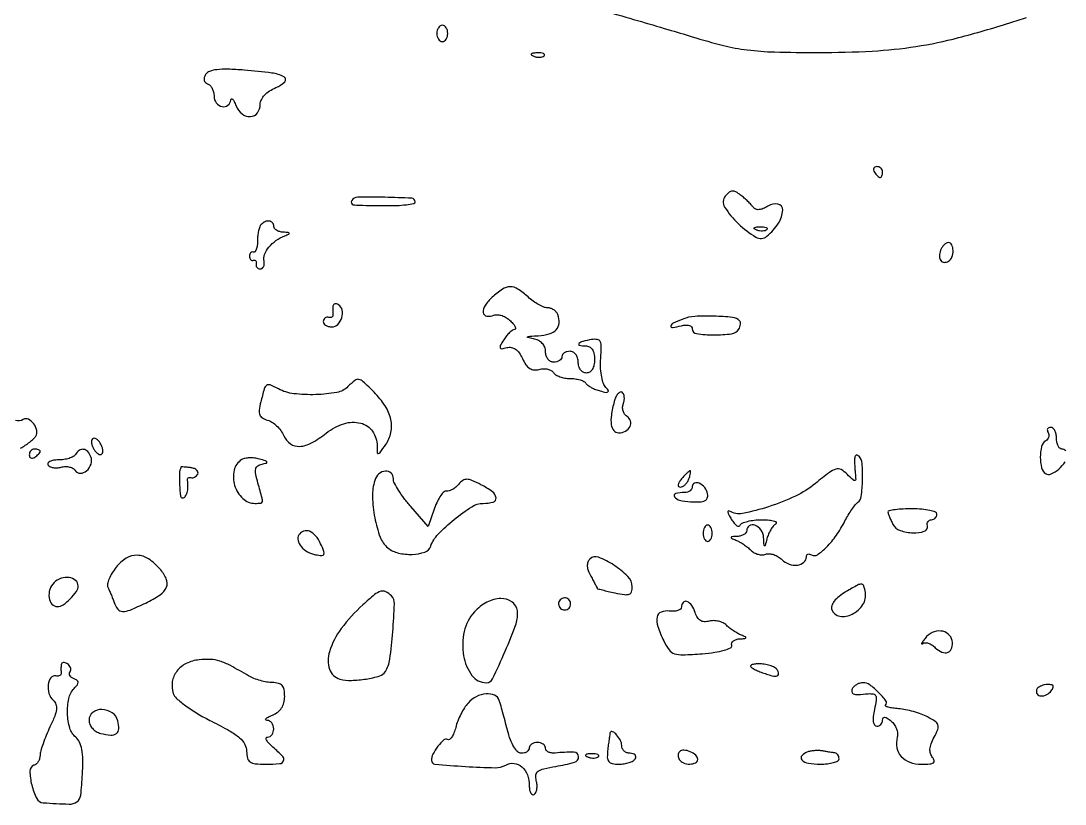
# Model space of a CAD drawing. Extents: x 0 to 5034, y 0 to 2560.
# Drawn here: x 4243.5 to 4435.6, y 1208.6 to 1352.8 of the extents above; entities that cross this region are included whole.
import ezdxf

# ---------------------------------------------------------------- set-up
doc = ezdxf.new("R2010")
doc.units = 0

msp = doc.modelspace()

# ---------------------------------------------------------------- linework, layer by layer
for points in [[(4351.145664, 1354.555627, -0.001117), (4356.926207, 1352.882863, -0.001125), (4362.52133, 1351.236536, -0.002214), (4366.960243, 1349.898146, 0.013042), (4372.714245, 1348.298305, 0.030197), (4377.119541, 1347.475117, 0.024744), (4382.08858, 1347.102335, 0.006351), (4390.144867, 1347, 0.013389), (4400.115623, 1347.267053, 0.025069), (4408.139114, 1348.101942, 0.025326), (4415.984729, 1349.728713, 0.013982), (4425.389052, 1352.464083, -0.004469), (4428.506143, 1353.435412, -0.006024)], [(4243.403196, 1274.196508, 0.023108), (4244.256742, 1274.69711, 0.021102), (4245.087573, 1275.288791, 0.021636), (4245.784259, 1275.880743, 0.06189), (4246.192798, 1276.366166, 0.200369), (4246.386925, 1277.430072, 0.106371), (4245.822664, 1278.670336, 0.118119), (4244.847804, 1279.486029, 0.259384), (4243.90736, 1279.442745, -0.216399), (4242.489539, 1279.261207, -0.099379)], [(4435.70625, 1273.685268, 0.099376), (4435.381541, 1273.917947, 0.106313), (4435, 1274, -0.191087), (4434.618118, 1274.151477, -0.088204), (4434.29375, 1274.5875, -0.068025), (4434.073693, 1275.234582, -0.048028), (4434, 1276, 0.050979), (4433.92177, 1276.765275, 0.070927), (4433.688914, 1277.4125, 0.09101), (4433.345219, 1277.847664, 0.182172), (4432.940983, 1278, 0.098926), (4432.581552, 1277.928183, 0.176081), (4432.362055, 1277.726548, 0.169366), (4432.318355, 1277.42443, 0.090666), (4432.457295, 1277.069098, -0.108373), (4432.598899, 1276.665803, -0.099685), (4432.565079, 1276.22714, -0.095498), (4432.360589, 1275.820631, -0.090427), (4432.016312, 1275.510081, 0.197315), (4431.265273, 1274.474794, 0.059202), (4431.028004, 1272.50213, 0.059212), (4431.259545, 1270.529614, 0.198052), (4432.007671, 1269.495259, 0.251071), (4433.030226, 1269.432189, 0.070086), (4434.425848, 1270.327359, 0.066344), (4435.609048, 1271.654704, 0.149998)]]:
    msp.add_lwpolyline(points, format="xyb")
for points in [[(4320, 1350.5, 0.064853), (4320.074694, 1349.926543, 0.082425), (4320.29375, 1349.440625, 0.098894), (4320.618646, 1349.115568, 0.148195), (4321, 1349, 0.148195), (4321.381354, 1349.115568, 0.098894), (4321.70625, 1349.440625, 0.082425), (4321.925306, 1349.926543, 0.064853), (4322, 1350.5, 0.064853), (4321.925306, 1351.073457, 0.082425), (4321.70625, 1351.559375, 0.098894), (4321.381354, 1351.884432, 0.148195), (4321, 1352, 0.148195), (4320.618646, 1351.884432, 0.098894), (4320.29375, 1351.559375, 0.082425), (4320.074694, 1351.073457, 0.064853)], [(4337.8125, 1346.316886, 0.051402), (4338.359369, 1346.160852, 0.05415), (4338.916927, 1346.123424, 0.060344), (4339.402231, 1346.202593, 0.126455), (4339.729167, 1346.395833, 0.296942), (4339.77538, 1346.614691, 0.208169), (4339.592839, 1346.799335, 0.077125), (4339.112848, 1346.910055, 0.028489), (4338.416667, 1346.921053, 0.018894), (4337.670344, 1346.862007, 0.168741), (4337.37858, 1346.720685, 0.470617), (4337.395823, 1346.538436, 0.054073)], [(4277.459792, 1342.934943, 0.069715), (4277.214225, 1342.376629, 0.121725), (4277.197688, 1341.874275, 0.144817), (4277.411403, 1341.480254, 0.116631), (4277.822949, 1341.225684, -0.12723), (4278.273319, 1340.933919, -0.067959), (4278.654241, 1340.385565, -0.060696), (4278.912372, 1339.678818, -0.057298), (4279, 1338.916667, 0.168188), (4279.419544, 1337.704701, 0.174231), (4280.492601, 1337.033021, 0.222541), (4281.555813, 1337.274868, 0.217988), (4282.063386, 1338.25, -0.229139), (4282.1841, 1338.470354, -0.377168), (4282.381885, 1338.450067, -0.072997), (4282.694194, 1337.995038, -0.018618), (4283.058626, 1337.175759, 0.128724), (4284.158501, 1335.690295, 0.186538), (4285.696975, 1335.199894, 0.219795), (4286.983015, 1335.890769, 0.162168), (4287.503902, 1337.44396, -0.113789), (4287.705169, 1338.308828, -0.074204), (4288.289224, 1339.15637, -0.062761), (4289.206835, 1339.919772, -0.045164), (4290.39114, 1340.533767, 0.098088), (4292.00196, 1341.597381, 0.501843), (4291.876551, 1342.496572, 0.094217), (4289.651053, 1343.219538, 0.011532), (4284.532456, 1343.749458, 0.01176), (4281.530598, 1343.919483, 0.036947), (4279.514702, 1343.83719, 0.058402), (4278.184052, 1343.523759, 0.168884)], [(4400.5, 1325, 0.029505), (4400.768994, 1324.617226, 0.035638), (4401.066025, 1324.29375, 0.038439), (4401.34829, 1324.065539, 0.151918), (4401.559017, 1324, 0.210953), (4401.727648, 1324.07446, 0.081139), (4401.870461, 1324.29375, 0.061769), (4401.967655, 1324.617151, 0.042167), (4402, 1325, 0.105053), (4401.918938, 1325.381556, 0.099167), (4401.688914, 1325.70625, 0.09642), (4401.345238, 1325.923877, 0.093332), (4400.940983, 1326, 0.108972), (4400.586039, 1325.921712, 0.182303), (4400.3746, 1325.70625, 0.161196), (4400.343488, 1325.3821, 0.082592)], [(4304.344566, 1319.75, 0.218924), (4304.284914, 1319.261991, 0.284914), (4304.619851, 1318.976273, 0.033806), (4305.809886, 1318.876605, 0.001152), (4310.5, 1318.8125, 0.01264), (4312.60871, 1318.841844, 0.020855), (4314.384613, 1318.985822, 0.016155), (4315.760653, 1319.200702, 0.360075), (4316.00081, 1319.4903, 0.398376), (4315.371236, 1320.156529, 0.008298), (4310.396641, 1320.349996, 0.00923), (4305.434697, 1320.368937, 0.256267)], [(4373.062979, 1320.575886, 0.326356), (4372.937825, 1318.553575, 0.05896), (4375.474071, 1315.46106, 0.058446), (4378.676856, 1313.029511, 0.316288), (4380.734477, 1313.194598, 0.074038), (4382.851387, 1315.558813, 0.137963), (4383.625596, 1317.990252, 0.369976), (4382.761199, 1319.070956, 0.187706), (4380.923127, 1318.729521, -0.037345), (4380.020652, 1318.259566, -0.080361), (4379.262237, 1318.06989, -0.114847), (4378.661535, 1318.156994, -0.1446), (4378.219487, 1318.5, 0.03221), (4377.832273, 1318.970995, 0.012278), (4377.236261, 1319.57706, 0.0121), (4376.554637, 1320.205731, 0.014518), (4375.882679, 1320.762331, 0.038732), (4374.993799, 1321.351475, 0.144472), (4374.346127, 1321.496942, 0.156462), (4373.754052, 1321.262904, 0.047844)], [(4287.666667, 1315.333333, 0.11238), (4287.409196, 1314.924097, 0.029781), (4287.195833, 1314.177083, 0.028659), (4287.049067, 1313.275476, 0.026022), (4287, 1312.333333, -0.0307), (4286.946115, 1311.456565, -0.055756), (4286.779688, 1310.758854, -0.086553), (4286.536313, 1310.332043, -0.309786), (4286.25, 1310.25, 0.134046), (4285.964677, 1310.265779, 0.144529), (4285.720312, 1310.132812, 0.119977), (4285.556358, 1309.863336, 0.077096), (4285.5, 1309.5, 0.077096), (4285.556358, 1309.136664, 0.119977), (4285.720312, 1308.867188, 0.144529), (4285.964677, 1308.734221, 0.134046), (4286.25, 1308.75, -0.116802), (4286.51551, 1308.773747, -0.195368), (4286.70625, 1308.662188, -0.158734), (4286.790099, 1308.425793, -0.074377), (4286.75, 1308.1, 0.110339), (4286.7323, 1307.754307, 0.127614), (4286.867188, 1307.454263, 0.121521), (4287.137579, 1307.247601, 0.094361), (4287.5, 1307.165577, 0.158926), (4287.85654, 1307.268413, 0.129946), (4288.118422, 1307.569219, 0.100191), (4288.241, 1308.033412, 0.065312), (4288.20101, 1308.588016, -0.146145), (4288.309885, 1309.824615, -0.076879), (4289.098671, 1311.166213, -0.066926), (4290.401156, 1312.384916, -0.061198), (4292.017857, 1313.260338, 0.011473), (4292.773729, 1313.577232, 0.404065), (4292.838986, 1313.739272, 0.283938), (4292.668791, 1313.863972, 0.008482), (4291.75, 1313.921053, -0.054847), (4291.080596, 1314.025421, -0.072185), (4290.514063, 1314.270559, -0.089519), (4290.133074, 1314.612237, -0.166817), (4290, 1315, 0.170486), (4289.774259, 1315.642811, 0.190622), (4289.206699, 1315.966737, 0.141915), (4288.425498, 1315.856608, 0.091101)], [(4380.729167, 1314.395833, -0.126455), (4380.402231, 1314.202593, -0.060344), (4379.916927, 1314.123424, -0.05415), (4379.359369, 1314.160852, -0.051402), (4378.8125, 1314.316886, -0.054073), (4378.395823, 1314.538436, -0.470617), (4378.37858, 1314.720685, -0.168741), (4378.670344, 1314.862007, -0.018894), (4379.416667, 1314.921053, -0.028489), (4380.112848, 1314.910055, -0.077125), (4380.592839, 1314.799335, -0.208169), (4380.77538, 1314.614691, -0.296942)], [(4412.67589, 1310.597766, 0.082586), (4412.454265, 1309.513423, 0.168008), (4412.704954, 1308.691662, 0.233756), (4413.327306, 1308.365657, 0.145217), (4414.13948, 1308.586203, 0.166742), (4414.766543, 1309.350977, 0.091719), (4414.977688, 1310.556368, 0.10994), (4414.733635, 1311.605693, 0.288442), (4414.106989, 1312, 0.13183), (4413.725702, 1311.897692, 0.062811), (4413.318236, 1311.588094, 0.055794), (4412.948007, 1311.134097, 0.051604)], [(4330.166388, 1301.940387, 0.057117), (4328.867133, 1300.418548, 0.175575), (4328.543682, 1299.124553, 0.346421), (4329.164092, 1298.484261, 0.12581), (4330.506326, 1298.640801, -0.11349), (4331.175724, 1298.735404, -0.061364), (4331.99409, 1298.562522, -0.056323), (4332.827652, 1298.166739, -0.057458), (4333.54573, 1297.597127, -0.024572), (4334.10225, 1296.983043, -0.060022), (4334.429629, 1296.469156, -0.148728), (4334.479307, 1296.144927, -0.372851), (4334.311975, 1296, 0.151747), (4333.91399, 1295.876367, 0.038026), (4333.378306, 1295.444591, 0.035327), (4332.81337, 1294.832983, 0.029228), (4332.300297, 1294.109245, 0.013599), (4331.674729, 1293.044137, 0.224009), (4331.649389, 1292.643143, 0.349944), (4331.931699, 1292.481535, 0.025616), (4332.868842, 1292.675952, -0.108435), (4333.699171, 1292.708978, -0.109778), (4334.462913, 1292.390607, -0.087149), (4335.149352, 1291.701287, -0.045511), (4335.75182, 1290.64535, 0.043541), (4336.383643, 1289.527775, 0.09975), (4337.074801, 1288.857079, 0.122169), (4337.875627, 1288.584208, 0.085468), (4338.82987, 1288.665761, -0.056906), (4339.623442, 1288.779284, -0.061594), (4340.400475, 1288.705531, -0.069547), (4341.045208, 1288.465398, -0.131199), (4341.446158, 1288.087118, 0.121488), (4341.87203, 1287.669653, 0.047947), (4342.620373, 1287.319341, 0.043791), (4343.538966, 1287.080407, 0.04176), (4344.5, 1287, -0.034016), (4345.451638, 1286.935183, -0.039012), (4346.341897, 1286.741708, -0.042688), (4347.054526, 1286.459298, -0.139543), (4347.425399, 1286.120707, 0.098207), (4347.774574, 1285.745412, 0.032005), (4348.418065, 1285.340484, 0.030484), (4349.208269, 1284.971628, 0.030009), (4350.041567, 1284.699381, 0.013514), (4351.135639, 1284.444652, 0.236108), (4351.478072, 1284.53648, 0.377011), (4351.512821, 1284.815253, 0.023922), (4350.976223, 1285.528649, -0.101602), (4350.558108, 1286.31213, -0.032004), (4350.262037, 1287.613388, -0.030477), (4350.110266, 1289.144616, -0.029493), (4350.143105, 1290.699975, 0.013936), (4350.255331, 1292.84747, 0.119153), (4350.053346, 1293.782072, 0.2513), (4349.513651, 1294.174217, 0.077407), (4348.474033, 1294.154931, 0.018679), (4346.831626, 1293.804162, 0.136803), (4346.140618, 1293.408811, 0.600902), (4346.236488, 1293.102116, 0.04645), (4347.333333, 1293, -0.113148), (4348.056198, 1292.834297, -0.13382), (4348.583333, 1292.375, -0.101424), (4348.898846, 1291.598269, -0.045954), (4349, 1290.5, -0.04716), (4348.90137, 1289.456621, -0.088208), (4348.6, 1288.666667, -0.118484), (4348.11998, 1288.177821, -0.140575), (4347.5, 1288, -0.130775), (4346.924246, 1288.153209, -0.10214), (4346.4375, 1288.583333, -0.08892), (4346.111864, 1289.230589, -0.072314), (4346, 1290, 0.072314), (4345.888136, 1290.769411, 0.08892), (4345.5625, 1291.416667, 0.10214), (4345.075754, 1291.846791, 0.130775), (4344.5, 1292, 0.064853), (4343.926543, 1291.925306, 0.082425), (4343.440625, 1291.70625, 0.098894), (4343.115568, 1291.381354, 0.148195), (4343, 1291, -0.148195), (4342.884432, 1290.618646, -0.098894), (4342.559375, 1290.29375, -0.082425), (4342.073457, 1290.074694, -0.064853), (4341.5, 1290, -0.12784), (4340.927956, 1290.148691, -0.100744), (4340.440625, 1290.567069, -0.089378), (4340.112979, 1291.192917, -0.076148), (4340, 1291.930449, 0.092132), (4339.845146, 1292.763706, 0.098629), (4339.402494, 1293.463336, 0.090422), (4338.688881, 1293.983323, 0.06486), (4337.75, 1294.294267, -0.011954), (4336.72194, 1294.517892, -0.665056), (4336.698864, 1294.66186, -0.124736), (4337.077671, 1294.782269, -0.004149), (4338.666667, 1294.863818, 0.057966), (4340.686448, 1295.187243, 0.138866), (4341.967733, 1295.973778, 0.173652), (4342.479309, 1297.182411, 0.102588), (4342.245704, 1298.75, 0.091409), (4341.962698, 1299.227843, 0.067739), (4341.499574, 1299.632812, 0.066361), (4340.934059, 1299.906482, 0.079714), (4340.351198, 1300, -0.095949), (4339.653473, 1300.135135, -0.031675), (4338.707246, 1300.5875, -0.030201), (4337.696948, 1301.23459, -0.030003), (4336.769625, 1302, 0.041729), (4334.917229, 1303.457391, 0.14915), (4333.487865, 1303.879405, 0.146518), (4332.050905, 1303.434912, 0.039787)], [(4300.881579, 1300.309017, 0.022289), (4300.844744, 1299.944741, 0.014052), (4300.83273, 1299.517336, 0.014106), (4300.844631, 1299.095576, 0.025051), (4300.881579, 1298.75, -0.12901), (4300.854957, 1298.484671, -0.162681), (4300.700839, 1298.29375, -0.133789), (4300.435117, 1298.210642, -0.077171), (4300.1, 1298.25, 0.11039), (4299.749164, 1298.267928, 0.119228), (4299.435, 1298.132812, 0.113761), (4299.206961, 1297.862485, 0.093907), (4299.1, 1297.5, 0.168696), (4299.191038, 1297.119049, 0.108012), (4299.515435, 1296.79375, 0.084061), (4300.029171, 1296.574199, 0.059104), (4300.654671, 1296.5, 0.197179), (4301.770248, 1296.957733, 0.123534), (4302.513587, 1298.180419, 0.126021), (4302.583739, 1299.590598, 0.206932), (4301.910933, 1300.555046, 0.072163), (4301.553783, 1300.710062, 0.125664), (4301.2328, 1300.715008, 0.160215), (4300.999675, 1300.571325, 0.139745)], [(4365.25, 1297.937091, 0.0169), (4363.478042, 1297.180017, 0.237363), (4363.062326, 1296.652179, 0.52569), (4363.346041, 1296.3578, 0.022915), (4365, 1296.710251, -0.049804), (4365.774564, 1296.832273, -0.086529), (4366.419321, 1296.757209, -0.126717), (4366.841221, 1296.503955, -0.197013), (4367, 1296.116631, 0.374905), (4367.760308, 1295.245152, 0.032557), (4370.939766, 1295.01917, 0.032966), (4374.219283, 1295.216316, 0.22658), (4375.541119, 1296.066531, 0.050773), (4375.756909, 1296.51085, 0.060701), (4375.862667, 1296.963747, 0.07141), (4375.849122, 1297.357008, 0.153282), (4375.710133, 1297.623201, 0.173167), (4374.416434, 1298.23615, 0.017385), (4370.953328, 1298.460757, 0.02189), (4367.439325, 1298.412351, 0.078268)], [(4303.642857, 1285.5, -0.153519), (4301.600225, 1284.434664, -0.035851), (4297.71048, 1284.027061, -0.037487), (4293.660287, 1284.198095, -0.093837), (4290.848612, 1285.08102, 0.024003), (4289.318357, 1285.807802, 0.264581), (4288.669582, 1285.72832, 0.166458), (4288.228017, 1285.085226, 0.009011), (4287.600748, 1282.666822, 0.028078), (4287.33116, 1281.1821, 0.120274), (4287.434446, 1280.295098, 0.169996), (4287.907596, 1279.724254, 0.071661), (4288.838173, 1279.332068, -0.082481), (4289.651271, 1278.968603, -0.04467), (4290.509485, 1278.282742, -0.042931), (4291.280113, 1277.406704, -0.052081), (4291.834341, 1276.464236, 0.131707), (4293.059797, 1274.977723, 0.171947), (4294.741776, 1274.496079, 0.11164), (4296.934105, 1275.136073, 0.040053), (4299.660384, 1276.947498, -0.087904), (4302.888846, 1278.674335, -0.142022), (4305.980976, 1278.778409, -0.180903), (4308.158204, 1277.26819, -0.152776), (4309, 1274.577494, 0.012234), (4309.030479, 1273.331979, 0.446578), (4309.228567, 1273.171184, 0.198305), (4309.548486, 1273.36719, 0.004642), (4310.594768, 1274.831838, 0.102296), (4311.553693, 1277.055572, 0.106116), (4311.534097, 1279.446663, 0.08921), (4310.486009, 1281.942408, 0.052514), (4308.444341, 1284.46475, 0.00785), (4306.44375, 1286.403486, 0.136243), (4305.647071, 1286.82147, 0.226753), (4304.919694, 1286.64839, 0.026463)], [(4352.627345, 1282.738753, 0.026777), (4352.102861, 1280.257674, 0.074041), (4352.090446, 1278.477101, 0.138682), (4352.560809, 1277.413694, 0.22329), (4353.440983, 1277, 0.120153), (4354.706732, 1277.308622, 0.156079), (4355.543803, 1278.150021, 0.196224), (4355.631667, 1279.173537, 0.180764), (4354.982398, 1280.010879, -0.103738), (4354.541447, 1280.430243, -0.08168), (4354.259604, 1281.027754, -0.078351), (4354.176595, 1281.708347, -0.083038), (4354.310609, 1282.36705, 0.054934), (4354.478238, 1283.005789, 0.065474), (4354.488278, 1283.628064, 0.077109), (4354.347251, 1284.140532, 0.149797), (4354.070016, 1284.456728, 0.253785), (4353.701883, 1284.477549, 0.108347), (4353.298644, 1284.166893, 0.069794), (4352.918283, 1283.559061, 0.039501)], [(4256.638374, 1274.5, 0.046632), (4256.922397, 1273.926166, 0.052856), (4257.297997, 1273.440625, 0.060245), (4257.703798, 1273.108138, 0.142471), (4258.075604, 1273, 0.209945), (4258.355341, 1273.122874, 0.13955), (4258.515044, 1273.440625, 0.08982), (4258.519532, 1273.92532, 0.049166), (4258.361626, 1274.5, 0.046632), (4258.077603, 1275.073834, 0.052856), (4257.702003, 1275.559375, 0.060245), (4257.296202, 1275.891862, 0.142471), (4256.924396, 1276, 0.209945), (4256.644659, 1275.877126, 0.13955), (4256.484956, 1275.559375, 0.08982), (4256.480468, 1275.07468, 0.049166)], [(4245, 1272.940983, 0.108972), (4245.078288, 1272.586039, 0.182303), (4245.29375, 1272.3746, 0.161196), (4245.6179, 1272.343488, 0.082592), (4246, 1272.5, 0.029505), (4246.382774, 1272.768994, 0.035638), (4246.70625, 1273.066025, 0.038439), (4246.934461, 1273.34829, 0.151918), (4247, 1273.559017, 0.210953), (4246.92554, 1273.727648, 0.081139), (4246.70625, 1273.870461, 0.061769), (4246.382849, 1273.967655, 0.042167), (4246, 1274, 0.105053), (4245.618444, 1273.918938, 0.099167), (4245.29375, 1273.688914, 0.09642), (4245.076123, 1273.345238, 0.093332)], [(4253.5, 1273, -0.132684), (4253.089929, 1272.615371, -0.044834), (4252.329138, 1272.29375, -0.040854), (4251.384237, 1272.073814, -0.036773), (4250.381966, 1272, 0.034869), (4249.462054, 1271.935768, 0.074523), (4248.780845, 1271.733827, 0.143799), (4248.443517, 1271.436411, 0.286507), (4248.441979, 1271.09388, 0.147827), (4248.794035, 1270.782794, 0.065833), (4249.391543, 1270.598822, 0.056882), (4250.125111, 1270.559486, 0.048966), (4250.888137, 1270.680998, -0.061212), (4251.661652, 1270.784885, -0.063724), (4252.426406, 1270.695743, -0.070814), (4253.067457, 1270.436193, -0.123402), (4253.476169, 1270.03856, 0.267905), (4254.397903, 1269.542522, 0.175721), (4255.548432, 1269.998996, 0.131693), (4256.363672, 1271.234339, 0.173679), (4256.33357, 1272.573113, 0.086403), (4255.760968, 1273.530996, 0.179415), (4255.009548, 1273.94598, 0.193523), (4254.2116, 1273.756794, 0.100868)], [(4284.087272, 1272.053937, 0.200269), (4282.689654, 1270.10414, 0.132209), (4282.791063, 1267.31085, 0.129613), (4284.288217, 1264.906701, 0.191292), (4286.571429, 1264, 0.034331), (4287.600903, 1264.070769, 0.335644), (4287.890529, 1264.360121, 0.102108), (4287.84978, 1264.983287, 0.002623), (4287.08608, 1267.699855, -0.018294), (4286.662033, 1269.412508, -0.10419), (4286.663432, 1270.345377, -0.195575), (4287.038365, 1270.898856, -0.096148), (4287.83608, 1271.233693, 0.020983), (4288.637461, 1271.436327, 0.468308), (4288.720552, 1271.630027, 0.201717), (4288.470094, 1271.841833, 0.009023), (4287.360698, 1272.167872, 0.039274), (4286.458355, 1272.340743, 0.036409), (4285.516667, 1272.376538, 0.038473), (4284.67318, 1272.281926, 0.091495)], [(4396.884846, 1272.416667, 0.030148), (4396.853821, 1271.937758, 0.009078), (4396.863855, 1271.207716, 0.009062), (4396.904919, 1270.387454, 0.009723), (4396.975094, 1269.588323, -0.012697), (4397.070914, 1268.417293, -0.388766), (4396.900214, 1268.208485, -0.229753), (4396.572315, 1268.312711, -0.006493), (4395.484781, 1269.372362, 0.06987), (4394.371472, 1270.2115, 0.200081), (4393.427687, 1270.3171, 0.092111), (4392.223488, 1269.709611, 0.008887), (4389.642173, 1267.670013, -0.060567), (4385.970084, 1265.339626, -0.03347), (4381.024283, 1263.378034, -0.029753), (4376.258944, 1262.155232, -0.188504), (4373.842604, 1262.597276, 0.276418), (4373.615709, 1262.6005, 0.326406), (4373.531145, 1262.40837, 0.066907), (4373.726957, 1261.871931, 0.018662), (4374.172886, 1261.094774, 0.031425), (4374.703836, 1260.352742, 0.074875), (4375.204396, 1259.898049, 0.168148), (4375.585427, 1259.798817, 0.301311), (4375.830044, 1259.990131, -0.215248), (4376.190311, 1260.38014, -0.039392), (4377.144867, 1260.698853, -0.036107), (4378.404508, 1260.916794, -0.025835), (4379.833333, 1260.984687, -0.018741), (4381.168627, 1260.929034, -0.052248), (4382.089711, 1260.758058, -0.177495), (4382.423715, 1260.509758, -0.41581), (4382.365682, 1260.234687, 0.078969), (4381.894871, 1259.811344, 0.035575), (4381.417789, 1259.128314, 0.034086), (4381.00652, 1258.319559, 0.039387), (4380.731684, 1257.5, -0.0028), (4380.408312, 1256.235837, -0.452728), (4380.293226, 1256.178167, -0.288921), (4380.196212, 1256.313325, -0.002131), (4380.116001, 1257.75, 0.144276), (4379.643788, 1259.093102, 0.142104), (4378.516323, 1259.975053, 0.240652), (4377.485789, 1259.8812, 0.257381), (4377, 1259, -0.166817), (4376.866926, 1258.612237, -0.089519), (4376.485937, 1258.270559, -0.072185), (4375.919404, 1258.025421, -0.054847), (4375.25, 1257.921053, 0.008482), (4374.331209, 1257.863972, 0.283938), (4374.161014, 1257.739272, 0.404065), (4374.226271, 1257.577232, 0.011473), (4374.982143, 1257.260338, -0.035771), (4375.643334, 1256.944567, -0.019346), (4376.40984, 1256.468532, -0.019179), (4377.156571, 1255.920883, -0.028572), (4377.761082, 1255.381775, 0.070119), (4378.364689, 1254.927287, 0.060339), (4379.101519, 1254.628838, 0.062876), (4379.854129, 1254.523755, 0.095173), (4380.50324, 1254.639617, -0.110846), (4381.170846, 1254.737525, -0.061722), (4381.980702, 1254.574655, -0.056961), (4382.801155, 1254.192852, -0.059081), (4383.50324, 1253.639617, 0.113434), (4384.808179, 1252.822404, 0.113008), (4386.340836, 1252.655406, 0.145454), (4387.531562, 1253.16645, 0.222701), (4388, 1254.166006, -0.115886), (4388.074322, 1254.482367, -0.185507), (4388.276239, 1254.667651, -0.155728), (4388.580854, 1254.687983, -0.07797), (4388.940387, 1254.536843, 0.296109), (4390.016744, 1254.560734, 0.048553), (4391.69601, 1255.960837, 0.042618), (4393.502483, 1258.133664, 0.033163), (4395.08846, 1260.766879, -0.015061), (4395.695043, 1261.861752, -0.016184), (4396.352847, 1262.891615, -0.015909), (4396.972082, 1263.736304, -0.070551), (4397.415072, 1264.162023, 0.208856), (4398.07988, 1265.285424, 0.023251), (4398.31144, 1268.323641, 0.0242), (4398.254049, 1271.37331, 0.181502), (4397.666667, 1272.666667, 0.086036), (4397.403308, 1272.852207, 0.19014), (4397.162007, 1272.868229, 0.195686), (4396.979566, 1272.715811, 0.091091)], [(4272.918758, 1270.661516, 0.108311), (4272.629126, 1269.528444, 0.021779), (4272.64813, 1267.434278, 0.015268), (4272.821628, 1265.352775, 0.381292), (4273.216978, 1265, 0.24654), (4273.698015, 1265.252539, 0.083532), (4274.043438, 1265.991545, 0.062337), (4274.199442, 1267.052078, 0.044565), (4274.118421, 1268.25, -0.103034), (4274.131421, 1268.516494, -0.163194), (4274.255099, 1268.70625, -0.156436), (4274.472868, 1268.78804, -0.092935), (4274.75, 1268.75, 0.119775), (4275.074255, 1268.722915, 0.082027), (4275.426563, 1268.839185, 0.074647), (4275.752654, 1269.077679, 0.071471), (4276, 1269.404671, 0.190784), (4276.046836, 1269.768957, 0.144214), (4275.839062, 1270.119043, 0.096928), (4275.383631, 1270.40171, 0.054175), (4274.75, 1270.566187, 0.009083), (4274.073345, 1270.652974, 0.014348), (4273.490198, 1270.700139, 0.008279), (4273.010933, 1270.717136, 0.288543)], [(4308.577536, 1268.244293, 0.083158), (4308.146728, 1265.217825, 0.04162), (4308.563553, 1261.363684, 0.041088), (4309.562833, 1257.795447, 0.134214), (4310.978776, 1255.820518, 0.112744), (4312.920902, 1254.864562, 0.068257), (4315.483311, 1254.616357, 0.074068), (4317.771402, 1255.050725, 0.227905), (4318.858333, 1256.133816, -0.108232), (4320.200566, 1258.300437, -0.029481), (4323.18723, 1261.036238, -0.027985), (4326.42711, 1263.382088, -0.14366), (4328.533333, 1264, 0.0691), (4330.375375, 1264.255791, 0.370617), (4330.892028, 1265.035851, 0.209129), (4330.232691, 1266.142888, 0.036031), (4328.100588, 1267.447984, 0.017293), (4326.444123, 1268.23322, 0.098823), (4325.497172, 1268.436124, 0.158166), (4324.768251, 1268.210915, 0.066267), (4324.004676, 1267.505635, -0.045512), (4323.471123, 1266.97025, -0.048144), (4322.858932, 1266.551485, -0.053295), (4322.262657, 1266.301325, -0.125805), (4321.784461, 1266.281971, 0.249646), (4321.31255, 1266.146552, 0.048164), (4320.716423, 1265.447081, 0.041026), (4320.110627, 1264.407304, 0.027463), (4319.586144, 1263.133624), (4318.411543, 1259.767249), (4315.205771, 1263.418421, -0.01826), (4313.978448, 1264.923737, -0.021946), (4312.941695, 1266.427464, -0.021301), (4312.189997, 1267.74911, -0.119194), (4312, 1268.534796, 0.198925), (4311.565269, 1269.584256, 0.221003), (4310.541147, 1269.958478, 0.164644), (4309.341823, 1269.435732, 0.13228)], [(4365, 1268.5, 0.035237), (4364.57205, 1267.903434, 0.100348), (4364.396714, 1267.425778, 0.22275), (4364.484197, 1267.128897, 0.214681), (4364.770566, 1267, 0.125677), (4365.201557, 1267.11007, 0.064053), (4365.656816, 1267.440625, 0.05745), (4366.065988, 1267.926337, 0.054778), (4366.361626, 1268.5, 0.019009), (4366.557685, 1269.075405, 0.034664), (4366.666459, 1269.559375, 0.044074), (4366.688496, 1269.904913, 0.407084), (4366.59106, 1270, 0.176553), (4366.395857, 1269.928855, 0.014236), (4365.980891, 1269.559375, 0.017822), (4365.50208, 1269.074599, 0.012711)], [(4367, 1267.083333, -0.13205), (4366.888957, 1266.670207, -0.100582), (4366.576711, 1266.318229, -0.087961), (4366.109627, 1266.081447, -0.07356), (4365.559017, 1266, 0.061659), (4363.945154, 1265.800221, 0.515652), (4363.719682, 1265.222827, 0.196975), (4364.646168, 1264.586351, 0.040041), (4366.661488, 1264.316877, 0.019419), (4368.40038, 1264.292438, 0.099856), (4369.335473, 1264.505306, 0.209523), (4369.761061, 1264.976256, 0.129057), (4369.810445, 1265.73401, 0.118291), (4369.279281, 1266.901091, 0.11566), (4368.272665, 1267.711624, 0.221164), (4367.412995, 1267.722189, 0.295085)], [(4403, 1262.434259, 0.082281), (4403.052853, 1262.11526, 0.013627), (4403.270518, 1261.529236, 0.014642), (4403.568339, 1260.848056, 0.012487), (4403.920913, 1260.147775, 0.189763), (4405.228189, 1259.036954, 0.071668), (4407.627104, 1258.585107, 0.091919), (4409.685414, 1258.875674, 0.383811), (4410.25, 1259.874939, -0.086941), (4410.230568, 1260.304456, -0.115445), (4410.367188, 1260.669513, -0.127248), (4410.638553, 1260.912209, -0.119704), (4411, 1261, 0.099038), (4411.381638, 1261.076342, 0.097945), (4411.70625, 1261.29375, 0.097945), (4411.923658, 1261.618362, 0.099038), (4412, 1262, 0.31052), (4411.732972, 1262.388512, 0.036969), (4410.678125, 1262.70625, 0.033738), (4409.224757, 1262.927717, 0.020945), (4407.5, 1263, 0.011803), (4405.774725, 1262.959268, 0.019466), (4404.321875, 1262.833813, 0.014217), (4403.186461, 1262.65815, 0.361878)], [(4294.625, 1258.202254, 0.200161), (4294.462415, 1257.184909, 0.116245), (4295.029469, 1256.06326, 0.091463), (4296.197001, 1255.101916, 0.079209), (4297.690199, 1254.559662, 0.028098), (4298.838291, 1254.404806, 0.314227), (4299.214945, 1254.626012, 0.205314), (4299.228607, 1255.154203, 0.013729), (4298.616704, 1256.575286, 0.065448), (4297.689071, 1258.039348, 0.122684), (4296.564438, 1258.861365, 0.181981), (4295.484686, 1258.890535, 0.17274)], [(4369, 1258.5, 0.053595), (4369.06169, 1257.926139, 0.073362), (4369.244792, 1257.440625, 0.093122), (4369.515341, 1257.114688, 0.17482), (4369.833333, 1257, 0.17482), (4370.151326, 1257.114688, 0.093122), (4370.421875, 1257.440625, 0.073362), (4370.604977, 1257.926139, 0.053595), (4370.666667, 1258.5, 0.053595), (4370.604977, 1259.073861, 0.073362), (4370.421875, 1259.559375, 0.093122), (4370.151326, 1259.885312, 0.17482), (4369.833333, 1260, 0.17482), (4369.515341, 1259.885312, 0.093122), (4369.244792, 1259.559375, 0.073362), (4369.06169, 1259.073861, 0.053595)], [(4260.996852, 1252.268868, 0.030343), (4260.250463, 1251.191451, 0.038322), (4259.703103, 1250.11008, 0.042227), (4259.404392, 1249.169678, 0.170705), (4259.4724, 1248.580871, -0.012309), (4259.717294, 1248.044804, -0.004996), (4260.025433, 1247.303443, -0.004939), (4260.34113, 1246.499173, -0.006266), (4260.615988, 1245.75, 0.08454), (4261.29115, 1244.536664, 0.223506), (4262.161996, 1244.111097, 0.103087), (4263.54714, 1244.378467, 0.012211), (4266.422113, 1245.664249, 0.035048), (4269.08777, 1247.17299, 0.149056), (4270.239813, 1248.569527, 0.205654), (4270.2218, 1250.092394, 0.074379), (4269.037068, 1251.957261, 0.068918), (4266.944587, 1253.787805, 0.13643), (4264.860283, 1254.455289, 0.148984), (4262.856908, 1253.92866, 0.088085)], [(4348.164195, 1253.764195, 0.108549), (4347.789418, 1253.178391, 0.101083), (4347.681904, 1252.473758, 0.077169), (4347.856901, 1251.628296, 0.037224), (4348.32167, 1250.62167, -0.002489), (4348.773306, 1249.79884, -0.003865), (4349.153865, 1249.084118, -0.001221), (4349.476733, 1248.462585, -0.119732), (4349.5, 1248.366816, 0.341112), (4349.550055, 1248.301983, 0.001494), (4350.454687, 1248.068225, 0.006039), (4351.503902, 1247.813903, 0.00367), (4352.75, 1247.53736, 0.017042), (4354.530378, 1247.218962, 0.121207), (4355.396091, 1247.304381, 0.23638), (4355.828573, 1247.753103, 0.081647), (4355.957674, 1248.670545, 0.193377), (4355.153046, 1250.546563, 0.05122), (4352.571225, 1252.639668, 0.052051), (4349.739577, 1254.095472, 0.297397)], [(4249.571429, 1249.428571, 0.118214), (4248.790211, 1248.154551, 0.113215), (4248.654974, 1246.643432, 0.142576), (4249.181819, 1245.461954, 0.220497), (4250.178417, 1245, 0.153633), (4251.230484, 1245.33108, 0.043936), (4252.557045, 1246.442955, 0.043936), (4253.66892, 1247.769516, 0.153633), (4254, 1248.821583, 0.220497), (4253.538046, 1249.818181, 0.142576), (4252.356568, 1250.345026, 0.113215), (4250.845449, 1250.209789, 0.118214)], [(4395.304495, 1247.759829, 0.03091), (4393.994406, 1246.875694, 0.060824), (4393.099723, 1245.995992, 0.086135), (4392.647706, 1245.169556, 0.175535), (4392.661484, 1244.439775, 0.2668), (4394.130934, 1243.24434, 0.160683), (4396.414325, 1243.60619, 0.129556), (4398.376897, 1245.374878, 0.189541), (4398.84497, 1247.626081, 0.036914), (4398.54838, 1248.820285, 0.313672), (4398.130406, 1249.13518, 0.136506), (4397.418829, 1248.965882, 0.006736)], [(4306.396023, 1245.343765, 0.046053), (4302.418666, 1240.957256, 0.086031), (4300.241925, 1236.702001, 0.152606), (4300.247325, 1233.482181, 0.258131), (4302.148686, 1231.671369, 0.070161), (4304.270208, 1231.42484, 0.034286), (4306.987474, 1231.678146, 0.030781), (4309.482899, 1232.244139, 0.185236), (4310.521941, 1233.035501, 0.104575), (4311.342105, 1235.316415, 0.014353), (4311.890223, 1240.367903, 0.010398), (4312.193248, 1245.534579, 0.208752), (4311.630342, 1246.969658, 0.076539), (4310.579893, 1247.739776, 0.197772), (4309.661424, 1247.822044, 0.098487), (4308.528633, 1247.206849, 0.012096)], [(4326.903543, 1244.02842, 0.130586), (4325.036959, 1240.441892, 0.097448), (4324.921059, 1235.965053, 0.11647), (4326.44923, 1232.353562, 0.239055), (4329.118508, 1231, 0.288973), (4330.26499, 1231.722977, 0.009837), (4332.564187, 1236.791217, 0.014337), (4334.568915, 1241.846507, 0.12458), (4334.810819, 1244.233863, 0.205668), (4333.798523, 1245.87544, 0.160998), (4331.774732, 1246.486604, 0.115463), (4329.215186, 1245.816981, 0.086574)], [(4342.552786, 1246.08541, 0.099038), (4342.401684, 1245.679226, 0.097945), (4342.417584, 1245.244476, 0.097945), (4342.597789, 1244.848514, 0.099038), (4342.91459, 1244.552786, 0.099038), (4343.320774, 1244.401684, 0.097945), (4343.755524, 1244.417584, 0.097945), (4344.151486, 1244.597789, 0.099038), (4344.447214, 1244.91459, 0.099038), (4344.598316, 1245.320774, 0.097945), (4344.582416, 1245.755524, 0.097945), (4344.402211, 1246.151486, 0.099038), (4344.08541, 1246.447214, 0.099038), (4343.679226, 1246.598316, 0.097945), (4343.244476, 1246.582416, 0.097945), (4342.848514, 1246.402211, 0.099038)], [(4365, 1244.937142, -0.216573), (4364.826847, 1244.556134, -0.098937), (4364.342278, 1244.2784, -0.070698), (4363.618316, 1244.145124, -0.044961), (4362.760946, 1244.187142, 0.130531), (4361.253506, 1244.004205, 0.25729), (4360.51113, 1243.098799, 0.128741), (4360.637813, 1241.365294, 0.031257), (4361.742685, 1238.688947, 0.045907), (4362.729948, 1237.063245, 0.154114), (4363.726322, 1236.340634, 0.090568), (4365.263305, 1236.122469, 0.010118), (4368.807252, 1236.33492, 0.015671), (4371.125283, 1236.59434, 0.034145), (4372.873945, 1236.968979, 0.044824), (4374.019175, 1237.411727, 0.346719), (4374.25, 1237.895973, -0.163143), (4374.293104, 1238.322364, -0.120283), (4374.5875, 1238.698883, -0.093086), (4375.099272, 1238.966713, -0.062939), (4375.75, 1239.078947, 0.008482), (4376.668791, 1239.136028, 0.283938), (4376.838986, 1239.260728, 0.404065), (4376.773729, 1239.422768, 0.011473), (4376.017857, 1239.739662, -0.034784), (4375.359856, 1240.052318, -0.019382), (4374.603828, 1240.5178, -0.019257), (4373.872013, 1241.050424, -0.029444), (4373.285448, 1241.571695, 0.083649), (4372.665236, 1242.013056, 0.055055), (4371.838099, 1242.307115, 0.053775), (4370.941623, 1242.418973, 0.068222), (4370.113995, 1242.319559, -0.073869), (4369.210732, 1242.221344, -0.128705), (4368.494334, 1242.439162, -0.119708), (4367.94247, 1242.995515, -0.059001), (4367.529016, 1243.908579, 0.072432), (4366.890619, 1245.223632, 0.14806), (4366.007441, 1245.9382, 0.318898), (4365.316695, 1245.775641, 0.182553)], [(4409.826656, 1239.155104, 0.009623), (4409.387097, 1238.554401, 0.048334), (4409.18187, 1238.192511, 0.593348), (4409.232818, 1238.125735, 0.137541), (4409.402015, 1238.202381, -0.17392), (4409.8312, 1238.361148, -0.082448), (4410.421834, 1238.269101, -0.066402), (4411.078628, 1237.950425, -0.050305), (4411.699667, 1237.44319, 0.096208), (4412.928982, 1236.613718, 0.202632), (4414.059092, 1236.611572, 0.22931), (4414.752591, 1237.399058, 0.11658), (4414.805368, 1238.748761, 0.172774), (4414.087706, 1239.959142, 0.154203), (4412.729559, 1240.51334, 0.132688), (4411.134249, 1240.219086, 0.118958)], [(4250.881579, 1234.309017, 0.022289), (4250.844744, 1233.944741, 0.014052), (4250.83273, 1233.517336, 0.014106), (4250.844631, 1233.095576, 0.025051), (4250.881579, 1232.75, -0.165533), (4250.835782, 1232.485566, -0.152943), (4250.637047, 1232.29375, -0.10955), (4250.301673, 1232.20957, -0.062041), (4249.882837, 1232.25, 0.298201), (4248.975864, 1231.909176, 0.131838), (4248.492393, 1230.66107, 0.097175), (4248.634398, 1229.020421, 0.135662), (4249.399938, 1227.771115, -0.118632), (4249.906066, 1227.004094, -0.116826), (4250.01164, 1226.086247, -0.06662), (4249.686964, 1224.820628, -0.01648), (4248.817034, 1222.857439, 0.0138), (4248.121461, 1221.310164, 0.015064), (4247.533754, 1219.771019, 0.014642), (4247.110784, 1218.42913, 0.069126), (4247, 1217.631639, -0.071204), (4246.915829, 1217.043583, -0.066222), (4246.669473, 1216.486827, -0.070315), (4246.30495, 1216.044473, -0.105238), (4245.874802, 1215.791601, 0.326573), (4245.129202, 1214.7422, 0.057292), (4245.457584, 1212.191288, 0.055206), (4246.372505, 1209.706364, 0.265334), (4247.579455, 1208.9, 0.00895), (4252.356102, 1208.649566, 0.167087), (4253.777178, 1209.08392, 0.210194), (4254.470624, 1210.271004, 0.015289), (4254.795133, 1214.136232, 0.015543), (4254.854713, 1216.831665, 0.043058), (4254.674861, 1218.718218, 0.063924), (4254.250513, 1220.048519, 0.110855), (4253.545133, 1220.962543, -0.151899), (4252.467045, 1222.620404, -0.060616), (4252.046752, 1225.327949, -0.060317), (4252.289169, 1228.089147, -0.13792), (4253.25, 1229.925, 0.026524), (4253.849858, 1230.632504, 0.164896), (4253.998858, 1231.077118, 0.247399), (4253.819268, 1231.414997, 0.061551), (4253.243769, 1231.71041, -0.073185), (4252.802871, 1231.949793, -0.104225), (4252.510053, 1232.283938, -0.126238), (4252.4102, 1232.658197, -0.141727), (4252.510081, 1233.016312, 0.119451), (4252.631229, 1233.387096, 0.100674), (4252.580585, 1233.797949, 0.092127), (4252.364971, 1234.186095, 0.08179), (4252.016312, 1234.489919, 0.063542), (4251.618629, 1234.670699, 0.114962), (4251.263755, 1234.695876, 0.159653), (4251.009193, 1234.56505, 0.159864)], [(4276.251328, 1235.213329, 0.087969), (4273.892527, 1234.535762, 0.115211), (4272.16076, 1233.122077, 0.125469), (4271.327082, 1231.188827, 0.116735), (4271.488689, 1229.035637, 0.137767), (4272.09441, 1228.113409, 0.021726), (4273.808501, 1226.748706, 0.022724), (4276.028274, 1225.283202, 0.018109), (4278.544088, 1223.902721, -0.01169), (4281.871176, 1222.132258, -0.049982), (4283.708918, 1220.841565, -0.090866), (4284.664603, 1219.653435, -0.12468), (4285, 1218.329311, 0.060564), (4285.150378, 1217.092384, 0.187562), (4285.625648, 1216.416379, 0.1258), (4286.576319, 1216.083382, 0.021662), (4288.5, 1216, 0.018726), (4291.098425, 1216.09735, 0.279404), (4291.807752, 1216.603538, 0.303513), (4291.655159, 1217.426786, 0.020933), (4289.84699, 1219.132705, -0.024921), (4289.097407, 1219.851281, -0.06635), (4288.665124, 1220.451482, -0.187036), (4288.61962, 1220.823014, -0.343326), (4288.84699, 1221, 0.249102), (4289.668085, 1221.436135, 0.157768), (4289.976033, 1222.501813, 0.148055), (4289.607255, 1223.594028, 0.229016), (4288.75, 1224.063386, -0.209872), (4288.517531, 1224.179841, -0.392017), (4288.528125, 1224.373817, -0.077688), (4288.958612, 1224.677237, -0.019179), (4289.75, 1225.031162, 0.066324), (4290.733204, 1225.587132, 0.086217), (4291.438575, 1226.341732, 0.084415), (4291.857917, 1227.303263, 0.06078), (4292, 1228.467776, 0.044023), (4291.889755, 1229.717487, 0.13776), (4291.526408, 1230.470107, 0.152917), (4290.851486, 1230.878117, 0.058494), (4289.75, 1231.014742, -0.043134), (4288.734227, 1231.109243, -0.024787), (4287.535797, 1231.38801, -0.024618), (4286.350701, 1231.790413, -0.037355), (4285.371864, 1232.264742, 0.008702), (4282.009552, 1234.138908, 0.044635), (4280.045826, 1234.97355, 0.067429), (4278.35704, 1235.277422, 0.036919)], [(4377.767756, 1233.894639, 0.064139), (4378.20091, 1233.590076, 0.016009), (4378.980595, 1233.210841, 0.016095), (4379.907934, 1232.831277, 0.015554), (4380.868313, 1232.507456, 0.022614), (4381.974139, 1232.226407, 0.120708), (4382.591992, 1232.249026, 0.285549), (4382.850337, 1232.533296, 0.126446), (4382.813297, 1233.060108, 0.150035), (4382.459792, 1233.555697, 0.058231), (4381.727885, 1233.991463, 0.050808), (4380.76837, 1234.308541, 0.043498), (4379.71274, 1234.447292, 0.022318), (4378.732874, 1234.446428, 0.057898), (4378.037044, 1234.333294, 0.162738), (4377.745974, 1234.134379, 0.38744)], [(4396.5, 1230, 0.143003), (4396.322691, 1229.358076, 0.311319), (4396.604787, 1228.961428, 0.099173), (4397.503662, 1228.824402, 0.014617), (4399.346866, 1228.964114, -0.072009), (4400.283657, 1228.927668, -0.256056), (4400.733264, 1228.561107, -0.133913), (4400.827974, 1227.770434, -0.017296), (4400.51741, 1226.079269, 0.024328), (4400.295546, 1224.767579, 0.062353), (4400.30096, 1223.806519, 0.111853), (4400.517416, 1223.218939, 0.254026), (4400.920545, 1223, 0.103101), (4401.332445, 1223.085847, 0.098812), (4401.68291, 1223.329718, 0.096937), (4401.917751, 1223.69401, 0.095119), (4402, 1224.122445, -0.142504), (4402.112962, 1224.510743, -0.287248), (4402.3897, 1224.642773, -0.119339), (4402.864256, 1224.468561, -0.02584), (4403.569523, 1223.942301, -0.069795), (4404.136988, 1223.319209, -0.05925), (4404.549112, 1222.529488, -0.061563), (4404.751723, 1221.700292, -0.093384), (4404.700285, 1220.96189, 0.110587), (4404.631541, 1219.026218, 0.138047), (4405.4255, 1217.42024, 0.126033), (4407.011482, 1216.366233, 0.084151), (4409.172135, 1216, 0.01645), (4410.686177, 1216.049825, 0.12224), (4411.367393, 1216.267337, 0.336141), (4411.518963, 1216.658231, 0.103891), (4411.20504, 1217.252942, -0.098016), (4410.816693, 1217.968363, -0.093938), (4410.722255, 1218.788957, -0.071786), (4410.936415, 1219.764641, -0.033012), (4411.474647, 1220.952628, 0.027643), (4412.153537, 1222.409303, 0.173394), (4412.183819, 1223.216922, 0.171371), (4411.695188, 1223.865942, 0.026865), (4410.293955, 1224.691276, 0.03192), (4409.133403, 1225.202271, 0.018968), (4407.69542, 1225.667679, 0.018942), (4406.220392, 1226.024272, 0.030828), (4404.944684, 1226.201038, -0.01621), (4403.87912, 1226.317072, -0.033559), (4403.060378, 1226.489849, -0.054365), (4402.573273, 1226.686494, -0.502906), (4402.544963, 1226.878296, 0.370599), (4402.605095, 1227.672346, 0.038393), (4401.28249, 1229.208061, 0.03958), (4399.64353, 1230.599649, 0.157491), (4398.404029, 1231, 0.068561), (4397.866284, 1230.925915, 0.052496), (4397.314248, 1230.70625, 0.053422), (4396.831358, 1230.382685, 0.080204)], [(4430.439699, 1229.902432, 0.224307), (4430.34949, 1229.10226, 0.259634), (4430.912648, 1228.594515, 0.153551), (4431.957775, 1228.677327, 0.124203), (4432.870817, 1229.344344, 0.031082), (4433.350581, 1230.001551, 0.224487), (4433.398805, 1230.379874, 0.276877), (4433.139755, 1230.60512, 0.043901), (4432.440135, 1230.666667, 0.045576), (4431.820558, 1230.610073, 0.045718), (4431.222161, 1230.442173, 0.049747), (4430.729936, 1230.195636, 0.113856)], [(4325.732899, 1227.25, 0.043694), (4325.078998, 1226.382906, 0.023122), (4324.417991, 1225.20828, 0.02283), (4323.848407, 1223.935163, 0.032627), (4323.471237, 1222.756911, -0.031938), (4323.1481, 1221.742645, -0.057575), (4322.740073, 1220.972677, -0.089256), (4322.317596, 1220.545924, -0.300038), (4321.9435, 1220.534919, 0.338518), (4321.269443, 1220.467802, 0.041207), (4320.204761, 1219.293236, 0.04305), (4319.283823, 1217.849947, 0.121062), (4319, 1216.694908, 0.388498), (4319.635803, 1216.000128, 0.006566), (4325.254156, 1215.575378, 0.010448), (4330.711461, 1215.349161, 0.133469), (4332.680655, 1215.841162, -0.158277), (4334.197488, 1216.142729, -0.15307), (4335.625865, 1215.502321, -0.123866), (4336.643935, 1214.011204, -0.088375), (4337, 1212.012412, 0.041372), (4337.06446, 1211.234709, 0.089723), (4337.266173, 1210.672288, 0.16703), (4337.563766, 1210.413134, 0.239169), (4337.90612, 1210.441979, 0.15271), (4338.215958, 1210.799447, 0.064517), (4338.394755, 1211.416105, 0.055476), (4338.427112, 1212.176719, 0.046898), (4338.297136, 1212.971751, -0.096441), (4338.230731, 1214.016261, -0.205529), (4338.634869, 1214.699403, -0.102545), (4339.670588, 1215.170396, -0.015966), (4341.891016, 1215.598563, 0.028843), (4345.336212, 1216.355361, 0.352135), (4346.067918, 1217.380845, 0.392297), (4345.218954, 1218.196994, 0.029851), (4341.75, 1218.052296, -0.058778), (4341.080599, 1218.06304, -0.083863), (4340.514063, 1218.238789, -0.108035), (4340.136594, 1218.546144, -0.169647), (4340, 1218.937142, 0.139851), (4339.884373, 1219.34245, 0.099967), (4339.559375, 1219.687785, 0.085298), (4339.073309, 1219.920351, 0.069132), (4338.5, 1220, 0.064853), (4337.926543, 1219.925306, 0.082425), (4337.440625, 1219.70625, 0.098894), (4337.115568, 1219.381354, 0.148195), (4337, 1219, -0.144594), (4336.887365, 1218.618656, -0.099407), (4336.570697, 1218.29375, -0.083666), (4336.097204, 1218.074797, -0.066646), (4335.538544, 1218, -0.199493), (4334.868355, 1218.278479, -0.060788), (4334.179316, 1219.163116, -0.046436), (4333.531793, 1220.512175, -0.026031), (4332.989172, 1222.25, 0.001986), (4332.541914, 1223.968788, 0.00223), (4332.097679, 1225.61875, 0.002045), (4331.707537, 1227.019968, 0.011991), (4331.482013, 1227.75, 0.213396), (4330.613375, 1228.693537, 0.123871), (4329.064864, 1228.943013, 0.097118), (4327.257194, 1228.422466, 0.09108)], [(4256, 1224.116631, 0.099541), (4256.158185, 1223.329936, 0.0823), (4256.613967, 1222.604708, 0.076946), (4257.312623, 1222.025859, 0.070748), (4258.173541, 1221.664869, 0.041752), (4260.011149, 1221.345035, 0.185122), (4261.047494, 1221.639936, 0.233735), (4261.476978, 1222.48913, 0.066295), (4261.289489, 1224.000996, 0.181286), (4260.247837, 1225.477319, 0.144954), (4258.380362, 1226.07503, 0.170421), (4256.695342, 1225.524586, 0.233473)], [(4351.88598, 1221.809017, 0.050574), (4351.828965, 1221.587961, 0.002118), (4351.70967, 1220.782961, 0.00364), (4351.579101, 1219.826008, 0.002577), (4351.445892, 1218.75, 0.030518), (4351.361277, 1217.267171, 0.160799), (4351.616463, 1216.5045, 0.189355), (4352.247581, 1216.11341, 0.045152), (4353.500896, 1216, 0.038548), (4354.457637, 1216.073871, 0.041956), (4355.364074, 1216.29375, 0.04605), (4356.096842, 1216.615615, 0.128529), (4356.5, 1217, 0.139169), (4356.607943, 1217.379648, 0.191142), (4356.478525, 1217.70625, 0.138808), (4356.110654, 1217.926733, 0.066118), (4355.559017, 1218, -0.091282), (4354.963845, 1218.10957, -0.09578), (4354.457961, 1218.423289, -0.099541), (4354.119443, 1218.891207, -0.107377), (4354, 1219.440983, 0.120163), (4353.766266, 1220.399513, 0.062689), (4353.064215, 1221.417876, 0.095023), (4352.3249, 1221.982868, 0.446684)], [(4364.624952, 1218.291619, 0.112362), (4364.447014, 1218.008818, 0.077846), (4364.378206, 1217.63587, 0.072274), (4364.425746, 1217.232189, 0.073142), (4364.586203, 1216.86052, 0.166742), (4365.350977, 1216.233457, 0.091719), (4366.556368, 1216.022312, 0.10994), (4367.605693, 1216.266365, 0.288442), (4368, 1216.893011, 0.218838), (4367.648401, 1217.65787, 0.079209), (4366.605117, 1218.298867, 0.079214), (4365.414306, 1218.58367, 0.218914)], [(4388.25, 1218.271617, 0.116665), (4387.148899, 1217.566603, 0.408025), (4387.153327, 1216.803946, 0.156501), (4388.347856, 1216.182522, 0.042329), (4390.5, 1216, 0.027026), (4391.841111, 1216.072542, 0.042582), (4392.971875, 1216.29375, 0.052312), (4393.767902, 1216.614308, 0.277684), (4394, 1217, 0.072222), (4393.943678, 1217.387888, 0.0802), (4393.779688, 1217.728725, 0.089787), (4393.536263, 1217.97108, 0.126275), (4393.25, 1218.076511, -0.010472), (4392.862117, 1218.124308, -0.003229), (4392.279687, 1218.212339, -0.003228), (4391.62929, 1218.319251, -0.003539), (4391, 1218.431461, 0.035877), (4390.334375, 1218.506199, 0.024543), (4389.573438, 1218.499363, 0.024806), (4388.836904, 1218.419759, 0.045023)], [(4347.8125, 1217.316886, 0.051402), (4348.359369, 1217.160852, 0.05415), (4348.916927, 1217.123424, 0.060344), (4349.402231, 1217.202593, 0.126455), (4349.729167, 1217.395833, 0.296942), (4349.77538, 1217.614691, 0.208169), (4349.592839, 1217.799335, 0.077125), (4349.112848, 1217.910055, 0.028489), (4348.416667, 1217.921053, 0.018894), (4347.670344, 1217.862007, 0.168741), (4347.37858, 1217.720685, 0.470617), (4347.395823, 1217.538436, 0.054073)]]:
    msp.add_lwpolyline(points, format="xyb", close=True)

doc.saveas('drawing.dxf')
